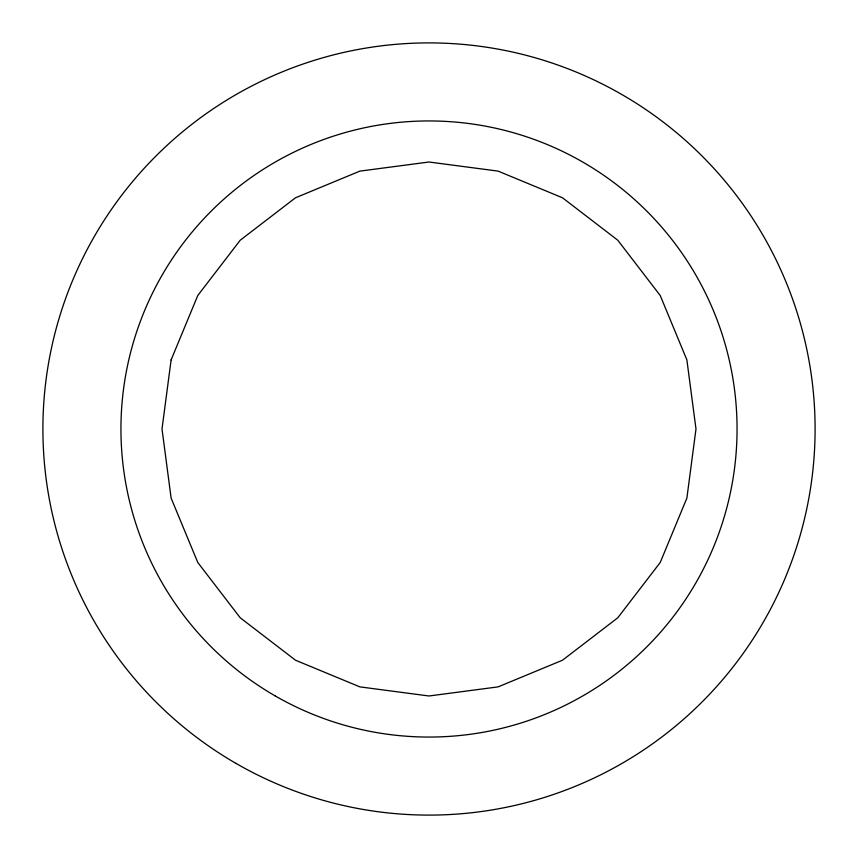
<?xml version="1.0" encoding="UTF-8"?>
<svg xmlns="http://www.w3.org/2000/svg" width="858" height="858" viewBox="0 0 858 858"><rect width="100%" height="100%" fill="white"/><g stroke="black" fill="none" stroke-linecap="round" stroke-linejoin="round"><path stroke-width="1.29" d="M171.117 359.899L162.012 429L171.117 498.101L197.78 562.494L240.219 617.781L295.506 660.22L359.899 686.883L429 695.988L498.101 686.883L562.494 660.22L617.781 617.781L660.22 562.494L686.883 498.101L695.988 429L686.883 359.899L660.22 295.506L617.781 240.219L562.494 197.78L498.101 171.117L429 162.012L359.899 171.117L295.506 197.78L240.219 240.219L197.78 295.506L171.117 359.899M274.968 695.784A308.054 308.054 0 0 0 737.054 429A308.054 308.054 0 0 0 274.968 162.216A308.054 308.054 0 0 0 274.968 695.784M235.95 763.373A386.1 386.1 0 0 0 815.1 429A386.1 386.1 0 0 0 235.95 94.627A386.1 386.1 0 0 0 235.95 763.373"/></g></svg>
